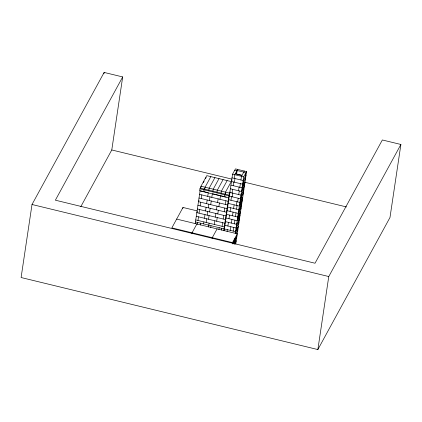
<?xml version="1.0" encoding="UTF-8"?>
<svg xmlns="http://www.w3.org/2000/svg" width="422" height="422" viewBox="0 0 422 422"><rect width="100%" height="100%" fill="white"/><g stroke="black" fill="none" stroke-linecap="round" stroke-linejoin="round"><path stroke-width="0.63" d="M32.014 204.496L21.1 277.528L317.856 349.564L389.986 217.504L400.9 144.472L382.353 139.972L315.034 263.228L55.372 200.192L122.691 76.936L104.144 72.436L32.014 204.496L328.77 276.537L400.9 144.472M103.949 73.739L104.144 72.436M80.802 206.68L111.777 149.968L122.691 76.936M182.847 208.457L182.995 207.46L197.069 210.873M191.91 233.788L192.057 232.791L196.863 223.987M201.188 186.524L199.938 188.813L199.643 190.807L228.576 197.828M195.17 223.75L200.107 190.718L207.64 192.548M225.174 194.141L225.475 192.152L231.245 181.587L206.764 175.642L200.993 186.207L200.693 188.201L229.626 195.222L229.774 194.225M197.396 224.288L197.67 222.463M197.965 220.474L198.514 216.818M199.057 213.168L199.606 209.518M200.149 205.867L200.698 202.212M201.241 198.562L201.79 194.911M203.72 191.794L204.016 189.805L204.644 188.66M204.775 189.188L205.071 187.199L210.842 176.633M200.366 225.01L200.635 223.185M203.604 223.903L203.9 221.914M204.448 218.264L204.992 214.608M205.54 210.958L206.084 207.307M206.632 203.657L207.176 200.002M207.724 196.351L208.268 192.701M208.853 190.18L209.154 188.191L214.925 177.625M206.126 222.452L206.674 218.802M207.218 215.151L207.766 211.501M208.31 207.846L208.858 204.195M209.402 200.545L209.95 196.895M208.526 219.25L209.075 215.6M209.618 211.95L210.167 208.299M210.71 204.644L211.258 200.993M211.802 197.343L212.35 193.693M212.936 191.171L213.231 189.177L219.002 178.617M208.526 226.994L209.096 223.175M210.752 227.532L211.021 225.707M217.013 192.163L217.314 190.169L223.085 179.603M212.124 238.694L212.271 237.702L217.082 228.898M214.286 224.435L214.835 220.785M215.378 217.13L215.927 213.479M216.47 209.829L217.019 206.179M217.562 202.523L218.111 198.873M216.692 221.233L217.235 217.583M217.778 213.928L218.327 210.277M218.87 206.627L219.419 202.977M219.962 199.326L220.511 195.671L226.16 197.042M221.096 193.155L221.392 191.161L227.163 180.595M218.912 229.51L219.187 227.685M224.493 196.837L224.789 194.848L225.395 193.74M221.508 230.143L221.782 228.318M222.077 226.324L222.626 222.674M223.169 219.023L223.718 215.373M224.261 211.717L224.805 208.067M225.353 204.417L225.897 200.767M223.729 230.723L228.967 195.66L229.341 195.75L229.626 195.222M229.257 195.133L229.552 193.144L230.159 192.031M224.098 230.834L232.564 174.175L235.45 168.89L246.575 171.596L235.756 244.016M230.971 200.276L231.514 196.626M232.063 192.97L232.606 189.32M233.15 185.669L233.698 182.019M234.242 178.364L234.79 174.713L237.676 169.433M227.073 231.493L227.347 229.668M227.891 226.018L228.439 222.362M228.982 218.712L229.526 215.062M230.074 211.411L230.618 207.761M232.258 196.805L232.802 193.155M234.442 182.198L234.985 178.548M236.452 173.885L236.906 170.841L234.679 170.298M236.552 174.138L237.095 170.488L243.774 172.107M230.312 230.391L230.86 226.735M231.404 223.085L231.952 219.435M232.496 215.784L233.039 212.129M233.588 208.479L234.131 204.828M236.357 205.366L236.906 201.716M238.541 190.76L239.089 187.11M233.282 231.108L233.825 227.458M234.374 223.808L234.917 220.152M235.465 216.502L236.009 212.852M236.552 209.201L237.101 205.546M237.644 201.895L238.193 198.245M238.736 194.595L239.285 190.939M239.828 187.289L240.376 183.639M240.92 179.988L241.468 176.338L244.354 171.052M233.867 242.603L234.231 240.171M235.233 233.477L243.694 176.876L246.575 171.596M234.036 243.932L234.025 242.724M234.447 241.548L234.901 238.504M235.629 233.635L236.083 230.591M236.631 226.941L237.175 223.291M237.718 219.64L238.266 215.985M238.81 212.335L239.358 208.684M239.902 205.034L240.45 201.378M240.994 197.728L241.542 194.078M242.086 190.427L242.634 186.772M243.177 183.122L243.721 179.471M236.278 230.238L236.821 226.588M238.456 215.637L239.005 211.981M240.64 201.03L241.189 197.375M242.824 186.424L243.367 182.768M235.054 243.088L235.597 239.432M238.715 220.474L239.258 216.818M240.899 205.867L241.442 202.212M243.077 191.261L243.626 187.611M245.261 176.654L245.81 173.004L243.584 172.461M235.36 243.853L235.629 242.028M236.178 238.377L236.452 236.552M237.269 231.077L237.813 227.421M238.361 223.771L238.905 220.12M239.453 216.47L239.997 212.815M240.545 209.164L241.089 205.514M241.632 201.864L242.181 198.208M242.724 194.558L243.272 190.908M243.816 187.257L244.364 183.607M244.908 179.951L245.456 176.301M317.856 349.564L328.77 276.537M182.995 207.46L171.838 227.885L232.49 242.608L237.296 233.804L176.649 219.081M203.304 182.652L204.095 181.196M205.572 178.501L206.173 177.393M199.073 200.566L198.472 201.674L227.031 208.61M197.412 211.57L196.831 212.63L225.395 219.561M231.984 180.537L231.472 181.476L242.603 184.177L245.488 178.896M229.478 194.732L228.872 195.84L199.938 188.813M246.031 175.246L243.146 180.526L232.016 177.826M244.939 182.547L242.054 187.832L230.929 185.131M244.396 186.197L241.511 191.482L230.38 188.782M243.847 189.853L240.962 195.133L229.837 192.432M243.304 193.503L240.419 198.783L229.288 196.082M242.755 197.153L239.87 202.439L228.745 199.733M242.212 200.803L239.327 206.089L228.196 203.388M241.664 204.459L238.778 209.739L227.653 207.038M241.12 208.109L238.235 213.39L227.105 210.689M240.572 211.76L237.686 217.045L226.561 214.339M240.028 215.41L237.143 220.695L226.013 217.995M239.485 219.065L236.6 224.346L225.469 221.645M238.936 222.716L236.051 227.996L224.921 225.295M238.393 226.366L235.508 231.646L224.377 228.946M235.824 233.714L237.844 230.016M232.791 243.499L237 235.798M232.86 243.963L233.73 242.381L234.099 242.471L233.519 243.526M233.334 243.483L233.915 242.423M233.788 242.755L236.753 237.322M233.672 243.752L234.21 242.771M234.421 244.243L236.209 240.973M235.365 173.658L242.043 175.278M237.159 174.286L241.69 175.388M232.564 174.175L243.694 176.876M111.777 149.968L232.016 179.155M244.807 182.262L346.494 206.949M200.993 186.207L229.927 193.234M212.978 193.846L219.883 195.518M199.564 194.373L228.123 201.305M199.015 198.023L227.579 204.955M197.923 205.324L226.487 212.261M197.38 208.98L225.944 215.911M196.288 216.28L224.852 223.212M195.739 219.931L224.304 226.867M195.444 221.925L224.008 228.856"/></g></svg>
